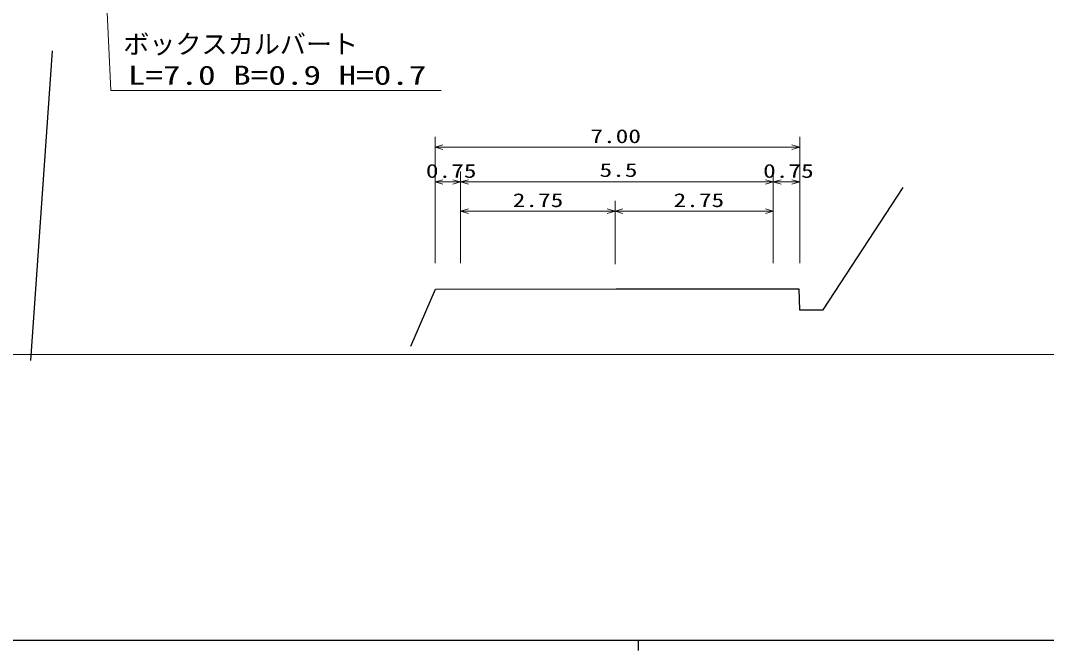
# Model space of a CAD drawing. Units: millimetres, scale not verified. Extents: x 40000 to 680000, y 20000 to 380000.
# Drawn here: x 208822 to 307127, y 204000 to 264345 of the extents above; entities that cross this region are included whole.
import ezdxf
from ezdxf.enums import TextEntityAlignment as Align

# ---------------------------------------------------------------- set-up
doc = ezdxf.new("R2010")
doc.units = ezdxf.units.MM
doc.header["$LTSCALE"] = 1000
for name, color, linetype, lineweight in [('M-BGD', 7, 'Continuous', 25), ('M-BGD-HTXT', 7, 'Continuous', 13), ('M-TTL-BAND', 7, 'Continuous', 25)]:
    doc.layers.add(name, color=color, linetype=linetype, lineweight=lineweight)
doc.styles.add('ＭＳ ゴシック', font='')
doc.styles.get('ＭＳ ゴシック').set_extended_font_data('MS Gothic')

# ---------------------------------------------------------------- blocks, each defined once
blk = doc.blocks.new('BUHIN852')
at = {"color": 7, "linetype": 'Continuous', "lineweight": 13}
blk.add_lwpolyline([(215, 750), (0, 0), (-215, 750)], dxfattribs=at)
blk = doc.blocks.new('BUHIN853')
at = {"color": 7, "linetype": 'Continuous', "lineweight": 13}
blk.add_lwpolyline([(-215, -750), (0, 0), (215, -750)], dxfattribs=at)

msp = doc.modelspace()

# ---------------------------------------------------------------- linework, layer by layer
at = {"layer": 'M-BGD'}
for p, q in [((211868, 261450), (209784, 231766)), ((285729, 236641), (293408, 248339)), ((246228, 233153), (248599, 238596)), ((248599, 238596), (265896, 238649)), ((265896, 238649), (283409, 238649)), ((283409, 238649), (283449, 236641)), ((283449, 236641), (285729, 236641))]:
    msp.add_line(p, q, dxfattribs=at)
at = {"layer": 'M-BGD-HTXT'}
for p, q in [((216348, 281537), (217474, 257654)), ((217474, 257654), (249123, 257654)), ((248538, 249670), (248538, 253210)), ((283481, 253210), (283481, 249670)), ((248538, 252210), (283481, 252210)), ((248538, 241088), (248538, 249882)), ((250990, 249882), (250990, 241088)), ((280942, 249882), (280942, 241088)), ((283481, 249882), (283481, 241088)), ((248538, 248882), (250990, 248882)), ((250990, 248882), (280942, 248882)), ((280942, 248882), (283481, 248882)), ((265791, 247080), (265791, 241000)), ((250990, 246080), (265791, 246080)), ((265791, 246080), (280942, 246080)), ((67287, 232353), (568390, 232353))]:
    msp.add_line(p, q, dxfattribs=at)
at = {"layer": 'M-TTL-BAND'}
for p, q in [((40000, 205000), (579000, 205000)), ((268000, 205000), (268000, 204000))]:
    msp.add_line(p, q, dxfattribs=at)

# ---------------------------------------------------------------- block references
at = {"layer": 'M-BGD-HTXT', "rotation": 269.94175}
for name, p in [('BUHIN852', (248538, 252210)), ('BUHIN853', (283481, 252210)), ('BUHIN852', (248538, 248882)), ('BUHIN853', (250990, 248882)), ('BUHIN852', (250990, 248882)), ('BUHIN853', (280942, 248882)), ('BUHIN852', (280942, 248882)), ('BUHIN853', (283481, 248882)), ('BUHIN852', (250990, 246080)), ('BUHIN853', (265791, 246080)), ('BUHIN852', (265791, 246080)), ('BUHIN853', (280942, 246080))]:
    msp.add_blockref(name, p, dxfattribs=at)

# ---------------------------------------------------------------- texts
at = {"layer": 'M-BGD-HTXT', "style": 'ＭＳ ゴシック'}
msp.add_text('ボックスカルバート', height=1833, dxfattribs=at).set_placement((218664, 260618), align=Align.BOTTOM_LEFT)
at = {"layer": 'M-BGD-HTXT', "style": 'ＭＳ ゴシック', "width": 1.35}
for s, height, p in [('L=7.0 B=0.9 H=0.7', 1833, (219102, 257640)), ('7.00', 1320, (263426, 252210)), ('0.75', 1320, (247662, 248882)), ('5.5', 1320, (264302, 248970)), ('0.75', 1320, (279978, 248882)), ('2.75', 1320, (255982, 246080)), ('2.75', 1320, (271396, 246080))]:
    msp.add_text(s, height=height, dxfattribs=at).set_placement(p, align=Align.BOTTOM_LEFT)

doc.saveas('drawing.dxf')
